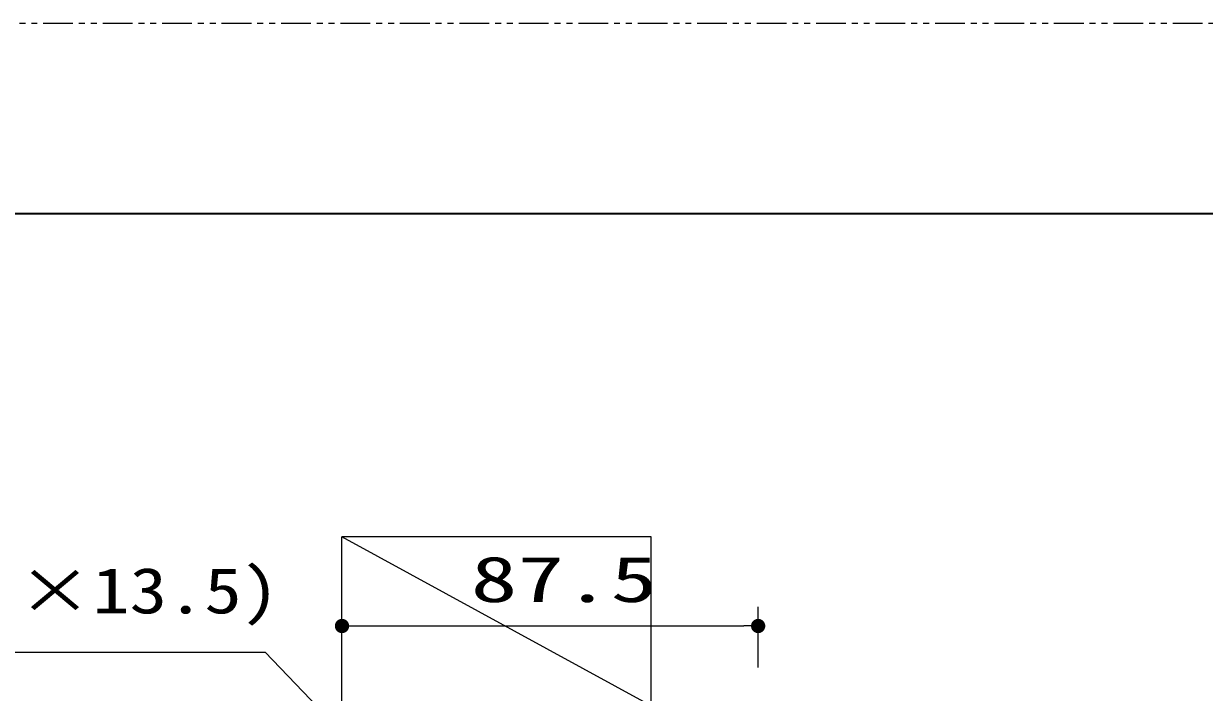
# Model space of a CAD drawing. Units: millimetres, scale not verified. Extents: x -1306 to 1306, y -607 to 607.
# Drawn here: x -685.8 to -437.6, y 453.5 to 594 of the extents above; entities that cross this region are included whole.
import ezdxf
from ezdxf.enums import TextEntityAlignment as Align

# ---------------------------------------------------------------- set-up
doc = ezdxf.new("R2010")
doc.units = ezdxf.units.MM
doc.header["$LTSCALE"] = 5
doc.header["$PDMODE"] = 32
doc.header["$PDSIZE"] = 2.5
doc.linetypes.add('USER1', pattern=[2.5, 1.25, -0.25, 0.25, -0.25, 0.25, -0.25])
for name, color, linetype, lineweight in [('0-1_線(黄)', 2, 'Continuous', 15), ('0-3_陰線', 4, 'USER1', 9), ('1-1_寸法線', 3, 'Continuous', 13), ('1-4_DEFPOINTS', 7, 'Continuous', 5), ('1-5_0', 3, 'Continuous', 25), ('1-7_図面枠', 7, 'Continuous', 35)]:
    doc.layers.add(name, color=color, linetype=linetype, lineweight=lineweight)
doc.styles.add('ＭＳ ゴシック', font='')
doc.styles.get('ＭＳ ゴシック').set_extended_font_data('MS Gothic')

# ---------------------------------------------------------------- blocks, each defined once
blk = doc.blocks.new('_DOT')
at = {"layer": '1-5_0'}
blk.add_line((-2.5, 0), (-5, 0), dxfattribs=at)
for points in [[(0, 0), (-2.5, 0), (-2.48, 0.313)], [(0, 0), (-2.48, -0.313), (-2.5, 0)], [(0, 0), (-2.48, 0.313), (-2.421, 0.622)], [(0, 0), (-2.421, -0.622), (-2.48, -0.313)], [(0, 0), (-2.421, 0.622), (-2.324, 0.92)], [(0, 0), (-2.324, -0.92), (-2.421, -0.622)], [(0, 0), (-2.324, 0.92), (-2.191, 1.204)], [(0, 0), (-2.191, -1.204), (-2.324, -0.92)], [(0, 0), (-2.191, 1.204), (-2.023, 1.469)], [(0, 0), (-2.023, -1.469), (-2.191, -1.204)], [(0, 0), (-2.023, 1.469), (-1.822, 1.711)], [(0, 0), (-1.822, -1.711), (-2.023, -1.469)], [(0, 0), (-1.822, 1.711), (-1.594, 1.926)], [(0, 0), (-1.594, -1.926), (-1.822, -1.711)], [(0, 0), (-1.594, 1.926), (-1.34, 2.111)], [(0, 0), (-1.34, -2.111), (-1.594, -1.926)], [(0, 0), (-1.34, 2.111), (-1.064, 2.262)], [(0, 0), (-1.064, -2.262), (-1.34, -2.111)], [(0, 0), (-1.064, 2.262), (-0.773, 2.378)], [(0, 0), (-0.773, -2.378), (-1.064, -2.262)], [(0, 0), (-0.773, 2.378), (-0.468, 2.456)], [(0, 0), (-0.468, -2.456), (-0.773, -2.378)], [(0, 0), (-0.468, 2.456), (-0.157, 2.495)], [(0, 0), (-0.157, -2.495), (-0.468, -2.456)], [(0, 0), (-0.157, 2.495), (0.157, 2.495)], [(0, 0), (0.157, -2.495), (-0.157, -2.495)], [(0, 0), (0.157, 2.495), (0.468, 2.456)], [(0, 0), (0.468, 2.456), (0.773, 2.378)], [(0, 0), (0.773, 2.378), (1.064, 2.262)], [(0, 0), (1.064, 2.262), (1.34, 2.111)], [(0, 0), (1.34, 2.111), (1.594, 1.926)], [(0, 0), (1.594, 1.926), (1.822, 1.711)], [(0, 0), (1.822, 1.711), (2.023, 1.469)], [(0, 0), (2.023, 1.469), (2.191, 1.204)], [(0, 0), (2.191, 1.204), (2.324, 0.92)], [(0, 0), (2.324, 0.92), (2.421, 0.622)], [(0, 0), (2.421, 0.622), (2.48, 0.313)], [(0, 0), (2.48, 0.313), (2.5, 0)], [(0, 0), (0.468, -2.456), (0.157, -2.495)], [(0, 0), (0.773, -2.378), (0.468, -2.456)], [(0, 0), (1.064, -2.262), (0.773, -2.378)], [(0, 0), (1.34, -2.111), (1.064, -2.262)], [(0, 0), (1.594, -1.926), (1.34, -2.111)], [(0, 0), (1.822, -1.711), (1.594, -1.926)], [(0, 0), (2.023, -1.469), (1.822, -1.711)], [(0, 0), (2.191, -1.204), (2.023, -1.469)], [(0, 0), (2.324, -0.92), (2.191, -1.204)], [(0, 0), (2.421, -0.622), (2.324, -0.92)], [(0, 0), (2.48, -0.313), (2.421, -0.622)], [(0, 0), (2.5, 0), (2.48, -0.313)]]:
    blk.add_solid(points, dxfattribs=at)

msp = doc.modelspace()

# ---------------------------------------------------------------- linework, layer by layer
at = {"layer": '0-1_線(黄)'}
for p, q in [((-553.909, 486.187), (-618.909, 486.187)), ((-618.909, 450.687), (-618.909, 486.187)), ((-553.909, 450.687), (-618.909, 486.187)), ((-553.909, 450.687), (-553.909, 486.187))]:
    msp.add_line(p, q, dxfattribs=at)
at = {"layer": '0-3_陰線'}
msp.add_line((387.036, 594), (-1292.964, 594), dxfattribs=at)
at = {"layer": '1-1_寸法線'}
for p, q in [((-618.909, 458.687), (-618.909, 471.431)), ((-531.409, 458.687), (-531.409, 471.431)), ((-615.909, 467.431), (-534.409, 467.431))]:
    msp.add_line(p, q, dxfattribs=at)
msp.add_lwpolyline([(-766.782, 461.952), (-635.053, 461.952), (-599.933, 425.302)], dxfattribs=at)
at = {"layer": '1-4_DEFPOINTS'}
msp.add_point((-531.409, 467.431), dxfattribs=at)
at = {"layer": '1-7_図面枠'}
msp.add_lwpolyline([(-1252.964, -554), (347.036, -554), (347.036, 554), (-1252.964, 554)], close=True, dxfattribs=at)

# ---------------------------------------------------------------- block references
at = {"layer": '1-1_寸法線', "xscale": 0.6, "yscale": 0.6, "rotation": 180}
msp.add_blockref('_DOT', (-618.909, 467.431), dxfattribs=at)
at = {"layer": '1-1_寸法線', "xscale": 0.6, "yscale": 0.6}
msp.add_blockref('_DOT', (-531.409, 467.431), dxfattribs=at)

# ---------------------------------------------------------------- texts
at = {"layer": '1-1_寸法線', "style": 'ＭＳ ゴシック'}
for s, height, width, p in [('87.5', 9.604, 1.5, (-591.826, 469.581)), ('天井押縁(12×13.5)', 9.621, 1.2, (-773.662, 467.187))]:
    msp.add_text(s, height=height, dxfattribs=dict(at, width=width)).set_placement(p, align=Align.BOTTOM_LEFT)

doc.saveas('drawing.dxf')
